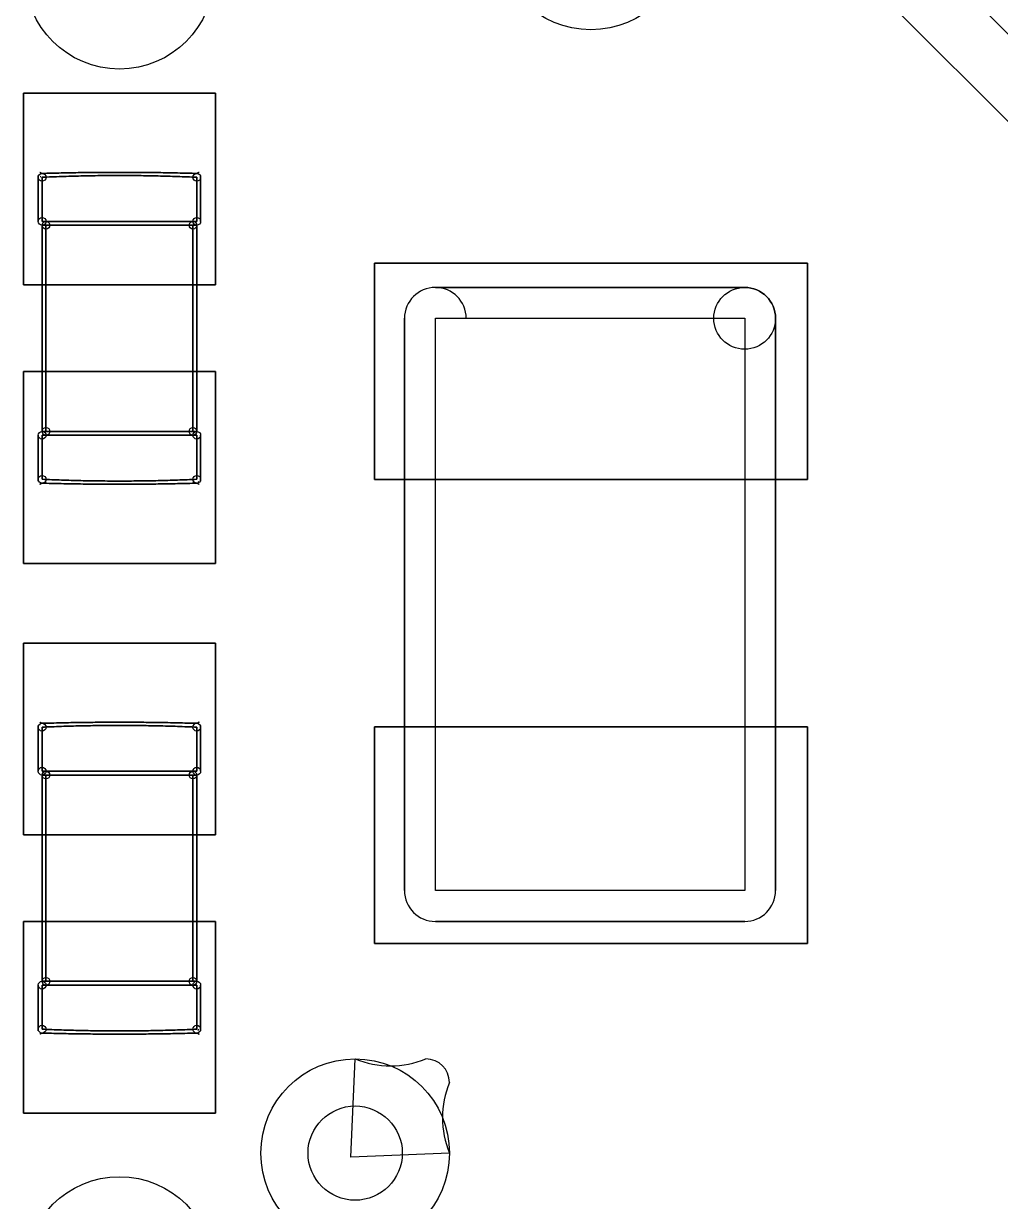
# Model space of a CAD drawing. Extents: x -14 to 27.9, y 0 to 17.8.
# Drawn here: x 10.866 to 14.024, y 7.337 to 11.145 of the extents above; entities that cross this region are included whole.
import ezdxf

# ---------------------------------------------------------------- set-up
doc = ezdxf.new("R2010")
doc.units = 0
doc.header["$MEASUREMENT"] = 0
doc.layers.add('Feature', color=7, linetype='CONTINUOUS')

msp = doc.modelspace()

# ---------------------------------------------------------------- linework, layer by layer
at = {"layer": 'Feature'}
for p, q in [((12.9954, 12.165, -1.96222), (19.0865, 6.0739, -1.96222)), ((18.8865, 5.9911, -1.96222), (12.9126, 11.965, -1.96222)), ((10.866, 10.3, 0.000305), (10.866, 10.92, 0.000305)), ((10.866, 10.92, 0.000305), (11.486, 10.92, 0.000305)), ((10.866, 10.92, 0.000305), (11.486, 10.92, 0.000305)), ((10.866, 10.92, 0.000305), (10.866, 10.92, 0.001305)), ((11.486, 10.92, 0.001305), (10.866, 10.92, 0.001305)), ((10.866, 10.3, 0.000305), (10.866, 10.92, 0.000305)), ((10.866, 10.92, 0.001305), (10.866, 10.3, 0.001305)), ((10.866, 10.92, 0.000305), (10.866, 10.92, 0.001305)), ((10.866, 10.92, 0.001305), (10.866, 10.3, 0.001305)), ((11.486, 10.92, 0.001305), (10.866, 10.92, 0.001305)), ((10.866, 10.3, 0.000305), (10.866, 10.92, 0.000305)), ((10.866, 10.92, 0.000305), (11.486, 10.92, 0.000305)), ((11.486, 10.92, 0.000305), (11.486, 10.3, 0.000305)), ((11.486, 10.92, 0.000305), (11.486, 10.92, 0.001305)), ((11.486, 10.92, 0.000305), (11.486, 10.3, 0.000305)), ((11.486, 10.92, 0.000305), (11.486, 10.92, 0.001305)), ((11.486, 10.3, 0.001305), (11.486, 10.92, 0.001305)), ((11.486, 10.3, 0.001305), (11.486, 10.92, 0.001305)), ((11.486, 10.92, 0.000305), (11.486, 10.3, 0.000305)), ((10.9135, 10.6483), (10.9135, 10.5058)), ((10.9135, 10.5058, 0.5), (10.9135, 10.6483, 0.5)), ((10.9135, 10.5058, 0.5), (10.9135, 10.6483, 0.5)), ((10.9135, 10.6483), (10.9135, 10.5058)), ((10.926, 10.5058, -0.0125), (10.926, 10.6483, -0.0125)), ((10.926, 10.6483, 0.5125), (10.926, 10.5058, 0.5125)), ((10.926, 10.6483, 0.5125), (10.926, 10.5058, 0.5125)), ((10.926, 10.5058, -0.0125), (10.926, 10.6483, -0.0125)), ((11.426, 10.6483, -0.0125), (11.426, 10.5058, -0.0125)), ((11.426, 10.5058, 0.5125), (11.426, 10.6483, 0.5125)), ((11.426, 10.5058, 0.5125), (11.426, 10.6483, 0.5125)), ((11.426, 10.6483, -0.0125), (11.426, 10.5058, -0.0125)), ((11.4385, 10.6483, 0.5), (11.4385, 10.5058, 0.5)), ((11.4385, 10.5058), (11.4385, 10.6483)), ((11.4385, 10.6483, 0.5), (11.4385, 10.5058, 0.5)), ((11.4385, 10.5058), (11.4385, 10.6483)), ((10.9135, 10.5058), (10.9135, 10.5058, 0.5)), ((10.9135, 10.5058), (10.9135, 10.5058, 0.5)), ((11.426, 10.5058, -0.0125), (10.926, 10.5058, -0.0125)), ((10.926, 10.5058, 0.5125), (11.426, 10.5058, 0.5125)), ((10.926, 10.5058, 0.5125), (11.426, 10.5058, 0.5125)), ((11.426, 10.5058, -0.0125), (10.926, 10.5058, -0.0125)), ((10.926, 10.4933, 0.4875), (10.926, 10.4933, 0.0125)), ((10.926, 10.4933, 0.4875), (10.926, 10.4933, 0.0125)), ((10.926, 10.4933, 0.0125), (10.926, 9.82667, 0.0125)), ((10.926, 9.82667, 0.4875), (10.926, 10.4933, 0.4875)), ((10.926, 10.4933, 0.0125), (10.926, 9.82667, 0.0125)), ((10.926, 9.82667, 0.4875), (10.926, 10.4933, 0.4875)), ((10.926, 10.4933, 0.5), (10.926, 10.4933)), ((10.926, 10.4933), (11.426, 10.4933)), ((11.426, 10.4933, 0.5), (10.926, 10.4933, 0.5)), ((11.426, 10.4933, 0.5), (10.926, 10.4933, 0.5)), ((10.926, 10.4933, 0.5), (10.926, 10.4933)), ((10.926, 10.4933), (11.426, 10.4933)), ((11.4135, 10.4933), (10.9385, 10.4933)), ((11.4135, 10.4933, 0.5), (10.9385, 10.4933, 0.5)), ((11.4135, 10.4933, 0.5), (10.9385, 10.4933, 0.5)), ((10.9385, 10.4933, 0.5), (10.9385, 9.82667, 0.5)), ((11.4135, 10.4933), (10.9385, 10.4933)), ((10.9385, 9.82667), (10.9385, 10.4933)), ((10.9385, 9.82667), (10.9385, 10.4933)), ((10.9385, 10.4933, 0.5), (10.9385, 9.82667, 0.5)), ((11.4135, 9.82667, 0.5), (11.4135, 10.4933, 0.5)), ((11.4135, 10.4933), (11.4135, 9.82667)), ((11.4135, 10.4933), (11.4135, 9.82667)), ((11.4135, 9.82667, 0.5), (11.4135, 10.4933, 0.5)), ((11.426, 10.4933, 0.4875), (11.426, 10.4933, 0.0125)), ((11.426, 9.82667, 0.0125), (11.426, 10.4933, 0.0125)), ((11.426, 10.4933, 0.4875), (11.426, 10.4933, 0.0125)), ((11.426, 10.4933, 0.4875), (11.426, 9.82667, 0.4875)), ((11.426, 9.82667, 0.0125), (11.426, 10.4933, 0.0125)), ((11.426, 10.4933, 0.4875), (11.426, 9.82667, 0.4875)), ((11.426, 10.4933), (11.426, 10.4933, 0.5)), ((11.426, 10.4933), (11.426, 10.4933, 0.5)), ((11.4385, 10.5058, 0.5), (11.4385, 10.5058)), ((11.4385, 10.5058, 0.5), (11.4385, 10.5058)), ((12, 9.671, 0.000305), (12, 10.371, 0.000305)), ((12, 10.371, 0.000305), (13.4, 10.371, 0.000305)), ((12, 10.371, 0.000305), (13.4, 10.371, 0.000305)), ((12, 10.371, 0.000305), (12, 10.371, 0.001305)), ((13.4, 10.371, 0.001305), (12, 10.371, 0.001305)), ((12, 9.671, 0.000305), (12, 10.371, 0.000305)), ((12, 10.371, 0.001305), (12, 9.671, 0.001305)), ((12, 10.371, 0.000305), (12, 10.371, 0.001305)), ((12, 10.371, 0.001305), (12, 9.671, 0.001305)), ((13.4, 10.371, 0.001305), (12, 10.371, 0.001305)), ((12, 9.671, 0.000305), (12, 10.371, 0.000305)), ((12, 10.371, 0.000305), (13.4, 10.371, 0.000305)), ((13.4, 10.371, 0.000305), (13.4, 9.671, 0.000305)), ((13.4, 10.371, 0.000305), (13.4, 10.371, 0.001305)), ((13.4, 10.371, 0.000305), (13.4, 9.671, 0.000305)), ((13.4, 10.371, 0.000305), (13.4, 10.371, 0.001305)), ((13.4, 9.671, 0.001305), (13.4, 10.371, 0.001305)), ((13.4, 9.671, 0.001305), (13.4, 10.371, 0.001305)), ((13.4, 10.371, 0.000305), (13.4, 9.671, 0.000305)), ((11.486, 10.3, 0.000305), (10.866, 10.3, 0.000305)), ((11.486, 10.3, 0.000305), (10.866, 10.3, 0.000305)), ((10.866, 10.3, 0.001305), (11.486, 10.3, 0.001305)), ((10.866, 10.3, 0.000305), (10.866, 10.3, 0.001305)), ((10.866, 10.3, 0.000305), (10.866, 10.3, 0.001305)), ((10.866, 10.3, 0.001305), (11.486, 10.3, 0.001305)), ((11.486, 10.3, 0.000305), (10.866, 10.3, 0.000305)), ((11.486, 10.3, 0.000305), (11.486, 10.3, 0.001305)), ((11.486, 10.3, 0.000305), (11.486, 10.3, 0.001305)), ((13.1972, 10.2922, 0.5), (12.1972, 10.2922, 0.5)), ((12.1972, 10.2922, 0.5), (12.1972, 10.2922)), ((12.1972, 10.2922), (13.1972, 10.2922)), ((13.1972, 10.2922, 0.5), (12.1972, 10.2922, 0.5)), ((12.1972, 10.2922), (13.1972, 10.2922)), ((12.1972, 10.2922, 0.5), (12.1972, 10.2922)), ((13.1972, 10.2922), (13.1972, 10.2922, 0.5)), ((13.1972, 10.2922), (13.1972, 10.2922, 0.5)), ((12.0972, 10.1922, 0), (12.0972, 10.1922, 0.5)), ((12.0972, 10.1922, 0.5), (12.0972, 8.3422, 0.5)), ((12.0972, 10.1922, 0), (12.0972, 10.1922, 0.5)), ((12.0972, 8.3422, 0), (12.0972, 10.1922, 0)), ((12.0972, 10.1922, 0.5), (12.0972, 8.3422, 0.5)), ((12.0972, 8.3422, 0), (12.0972, 10.1922, 0)), ((12.1972, 10.1922, 0.6), (13.1972, 10.1922, 0.6)), ((12.1972, 10.1922, 0.6), (13.1972, 10.1922, 0.6)), ((12.1972, 8.3422, 0.6), (12.1972, 10.1922, 0.6)), ((12.1972, 8.3422, 0.6), (12.1972, 10.1922, 0.6)), ((13.1972, 10.1922, 0.6), (13.1972, 8.3422, 0.6)), ((13.1972, 10.1922, 0.6), (13.1972, 8.3422, 0.6)), ((13.2972, 8.3422, 0.5), (13.2972, 10.1922, 0.5)), ((13.2972, 10.1922, 0.5), (13.2972, 10.1922, 0)), ((13.2972, 10.1922, 0), (13.2972, 8.3422, 0)), ((13.2972, 10.1922, 0.5), (13.2972, 10.1922, 0)), ((13.2972, 8.3422, 0.5), (13.2972, 10.1922, 0.5)), ((13.2972, 10.1922, 0), (13.2972, 8.3422, 0)), ((10.866, 9.4, 0.000305), (10.866, 10.02, 0.000305)), ((10.866, 10.02, 0.000305), (11.486, 10.02, 0.000305)), ((10.866, 10.02, 0.000305), (11.486, 10.02, 0.000305)), ((10.866, 10.02, 0.000305), (10.866, 10.02, 0.001305)), ((11.486, 10.02, 0.001305), (10.866, 10.02, 0.001305)), ((10.866, 9.4, 0.000305), (10.866, 10.02, 0.000305)), ((10.866, 10.02, 0.001305), (10.866, 9.4, 0.001305)), ((10.866, 10.02, 0.000305), (10.866, 10.02, 0.001305)), ((10.866, 10.02, 0.001305), (10.866, 9.4, 0.001305)), ((11.486, 10.02, 0.001305), (10.866, 10.02, 0.001305)), ((10.866, 9.4, 0.000305), (10.866, 10.02, 0.000305)), ((10.866, 10.02, 0.000305), (11.486, 10.02, 0.000305)), ((11.486, 10.02, 0.000305), (11.486, 9.4, 0.000305)), ((11.486, 10.02, 0.000305), (11.486, 10.02, 0.001305)), ((11.486, 10.02, 0.000305), (11.486, 9.4, 0.000305)), ((11.486, 10.02, 0.000305), (11.486, 10.02, 0.001305)), ((11.486, 9.4, 0.001305), (11.486, 10.02, 0.001305)), ((11.486, 9.4, 0.001305), (11.486, 10.02, 0.001305)), ((11.486, 10.02, 0.000305), (11.486, 9.4, 0.000305)), ((10.926, 9.82667, 0.4875), (10.926, 9.82667, 0.0125)), ((10.926, 9.82667, 0.4875), (10.926, 9.82667, 0.0125)), ((10.926, 9.82667, 0.5), (10.926, 9.82667)), ((11.426, 9.82667, 0.5), (10.926, 9.82667, 0.5)), ((10.926, 9.82667), (11.426, 9.82667)), ((11.426, 9.82667, 0.5), (10.926, 9.82667, 0.5)), ((10.926, 9.82667, 0.5), (10.926, 9.82667)), ((10.926, 9.82667), (11.426, 9.82667)), ((10.9385, 9.82667), (11.4135, 9.82667)), ((10.9385, 9.82667, 0.5), (11.4135, 9.82667, 0.5)), ((10.9385, 9.82667, 0.5), (11.4135, 9.82667, 0.5)), ((10.9385, 9.82667), (11.4135, 9.82667)), ((11.426, 9.82667, 0.4875), (11.426, 9.82667, 0.0125)), ((11.426, 9.82667, 0.4875), (11.426, 9.82667, 0.0125)), ((11.426, 9.82667), (11.426, 9.82667, 0.5)), ((11.426, 9.82667), (11.426, 9.82667, 0.5)), ((10.9135, 9.81417, 0.5), (10.9135, 9.67173, 0.5)), ((10.9135, 9.81417), (10.9135, 9.81417, 0.5)), ((10.9135, 9.67173), (10.9135, 9.81417)), ((10.9135, 9.81417, 0.5), (10.9135, 9.67173, 0.5)), ((10.9135, 9.81417), (10.9135, 9.81417, 0.5)), ((10.9135, 9.67173), (10.9135, 9.81417)), ((11.426, 9.81417, -0.0125), (10.926, 9.81417, -0.0125)), ((10.926, 9.81417, -0.0125), (10.926, 9.67173, -0.0125)), ((10.926, 9.81417, 0.5125), (11.426, 9.81417, 0.5125)), ((10.926, 9.67173, 0.5125), (10.926, 9.81417, 0.5125)), ((10.926, 9.81417, 0.5125), (11.426, 9.81417, 0.5125)), ((10.926, 9.67173, 0.5125), (10.926, 9.81417, 0.5125)), ((11.426, 9.81417, -0.0125), (10.926, 9.81417, -0.0125)), ((10.926, 9.81417, -0.0125), (10.926, 9.67173, -0.0125)), ((11.426, 9.67173, -0.0125), (11.426, 9.81417, -0.0125)), ((11.426, 9.81417, 0.5125), (11.426, 9.67173, 0.5125)), ((11.426, 9.81417, 0.5125), (11.426, 9.67173, 0.5125)), ((11.426, 9.67173, -0.0125), (11.426, 9.81417, -0.0125)), ((11.4385, 9.81417), (11.4385, 9.67173)), ((11.4385, 9.81417, 0.5), (11.4385, 9.81417)), ((11.4385, 9.67173, 0.5), (11.4385, 9.81417, 0.5)), ((11.4385, 9.81417, 0.5), (11.4385, 9.81417)), ((11.4385, 9.67173, 0.5), (11.4385, 9.81417, 0.5)), ((11.4385, 9.81417), (11.4385, 9.67173)), ((13.4, 9.671, 0.000305), (12, 9.671, 0.000305)), ((13.4, 9.671, 0.000305), (12, 9.671, 0.000305)), ((12, 9.671, 0.001305), (13.4, 9.671, 0.001305)), ((12, 9.671, 0.000305), (12, 9.671, 0.001305)), ((12, 9.671, 0.000305), (12, 9.671, 0.001305)), ((12, 9.671, 0.001305), (13.4, 9.671, 0.001305)), ((13.4, 9.671, 0.000305), (12, 9.671, 0.000305)), ((13.4, 9.671, 0.000305), (13.4, 9.671, 0.001305)), ((13.4, 9.671, 0.000305), (13.4, 9.671, 0.001305)), ((11.486, 9.4, 0.000305), (10.866, 9.4, 0.000305)), ((11.486, 9.4, 0.000305), (10.866, 9.4, 0.000305)), ((10.866, 9.4, 0.001305), (11.486, 9.4, 0.001305)), ((10.866, 9.4, 0.000305), (10.866, 9.4, 0.001305)), ((10.866, 9.4, 0.000305), (10.866, 9.4, 0.001305)), ((10.866, 9.4, 0.001305), (11.486, 9.4, 0.001305)), ((11.486, 9.4, 0.000305), (10.866, 9.4, 0.000305)), ((11.486, 9.4, 0.000305), (11.486, 9.4, 0.001305)), ((11.486, 9.4, 0.000305), (11.486, 9.4, 0.001305)), ((10.866, 9.142, 0.000305), (11.486, 9.142, 0.000305)), ((10.866, 8.522, 0.000305), (10.866, 9.142, 0.000305)), ((10.866, 8.522, 0.000305), (10.866, 9.142, 0.000305)), ((10.866, 9.142, 0.001305), (10.866, 8.522, 0.001305)), ((10.866, 9.142, 0.000305), (10.866, 9.142, 0.001305)), ((10.866, 9.142, 0.000305), (11.486, 9.142, 0.000305)), ((10.866, 9.142, 0.000305), (10.866, 9.142, 0.001305)), ((11.486, 9.142, 0.001305), (10.866, 9.142, 0.001305)), ((11.486, 9.142, 0.001305), (10.866, 9.142, 0.001305)), ((10.866, 9.142, 0.001305), (10.866, 8.522, 0.001305)), ((10.866, 8.522, 0.000305), (10.866, 9.142, 0.000305)), ((10.866, 9.142, 0.000305), (11.486, 9.142, 0.000305)), ((11.486, 9.142, 0.000305), (11.486, 8.522, 0.000305)), ((11.486, 9.142, 0.000305), (11.486, 9.142, 0.001305)), ((11.486, 9.142, 0.000305), (11.486, 8.522, 0.000305)), ((11.486, 9.142, 0.000305), (11.486, 9.142, 0.001305)), ((11.486, 8.522, 0.001305), (11.486, 9.142, 0.001305)), ((11.486, 8.522, 0.001305), (11.486, 9.142, 0.001305)), ((11.486, 9.142, 0.000305), (11.486, 8.522, 0.000305)), ((10.9135, 8.72783), (10.9135, 8.87027)), ((10.9135, 8.87027, 0.5), (10.9135, 8.72783, 0.5)), ((10.9135, 8.87027, 0.5), (10.9135, 8.72783, 0.5)), ((10.9135, 8.72783), (10.9135, 8.87027)), ((10.926, 8.87027, -0.0125), (10.926, 8.72783, -0.0125)), ((10.926, 8.72783, 0.5125), (10.926, 8.87027, 0.5125)), ((10.926, 8.72783, 0.5125), (10.926, 8.87027, 0.5125)), ((10.926, 8.87027, -0.0125), (10.926, 8.72783, -0.0125)), ((11.426, 8.72783, -0.0125), (11.426, 8.87027, -0.0125)), ((11.426, 8.87027, 0.5125), (11.426, 8.72783, 0.5125)), ((11.426, 8.87027, 0.5125), (11.426, 8.72783, 0.5125)), ((11.426, 8.72783, -0.0125), (11.426, 8.87027, -0.0125)), ((11.4385, 8.72783, 0.5), (11.4385, 8.87027, 0.5)), ((11.4385, 8.87027), (11.4385, 8.72783)), ((11.4385, 8.72783, 0.5), (11.4385, 8.87027, 0.5)), ((11.4385, 8.87027), (11.4385, 8.72783)), ((12, 8.171, 0.000305), (12, 8.871, 0.000305)), ((12, 8.871, 0.000305), (13.4, 8.871, 0.000305)), ((12, 8.871, 0.000305), (13.4, 8.871, 0.000305)), ((12, 8.871, 0.000305), (12, 8.871, 0.001305)), ((13.4, 8.871, 0.001305), (12, 8.871, 0.001305)), ((12, 8.171, 0.000305), (12, 8.871, 0.000305)), ((12, 8.871, 0.001305), (12, 8.171, 0.001305)), ((12, 8.871, 0.000305), (12, 8.871, 0.001305)), ((12, 8.871, 0.001305), (12, 8.171, 0.001305)), ((13.4, 8.871, 0.001305), (12, 8.871, 0.001305)), ((12, 8.171, 0.000305), (12, 8.871, 0.000305)), ((12, 8.871, 0.000305), (13.4, 8.871, 0.000305)), ((13.4, 8.871, 0.000305), (13.4, 8.171, 0.000305)), ((13.4, 8.871, 0.000305), (13.4, 8.871, 0.001305)), ((13.4, 8.871, 0.000305), (13.4, 8.171, 0.000305)), ((13.4, 8.871, 0.000305), (13.4, 8.871, 0.001305)), ((13.4, 8.171, 0.001305), (13.4, 8.871, 0.001305)), ((13.4, 8.171, 0.001305), (13.4, 8.871, 0.001305)), ((13.4, 8.871, 0.000305), (13.4, 8.171, 0.000305)), ((10.9135, 8.72783, 0.5), (10.9135, 8.72783)), ((10.9135, 8.72783, 0.5), (10.9135, 8.72783)), ((10.926, 8.72783, -0.0125), (11.426, 8.72783, -0.0125)), ((11.426, 8.72783, 0.5125), (10.926, 8.72783, 0.5125)), ((11.426, 8.72783, 0.5125), (10.926, 8.72783, 0.5125)), ((10.926, 8.72783, -0.0125), (11.426, 8.72783, -0.0125)), ((11.4385, 8.72783), (11.4385, 8.72783, 0.5)), ((11.4385, 8.72783), (11.4385, 8.72783, 0.5)), ((10.926, 8.71533, 0.4875), (10.926, 8.71533, 0.0125)), ((10.926, 8.71533, 0.4875), (10.926, 8.71533, 0.0125)), ((10.926, 8.71533, 0.0125), (10.926, 8.04867, 0.0125)), ((10.926, 8.04867, 0.4875), (10.926, 8.71533, 0.4875)), ((10.926, 8.71533, 0.0125), (10.926, 8.04867, 0.0125)), ((10.926, 8.04867, 0.4875), (10.926, 8.71533, 0.4875)), ((10.926, 8.71533, 0.5), (11.426, 8.71533, 0.5)), ((10.926, 8.71533), (10.926, 8.71533, 0.5)), ((11.426, 8.71533), (10.926, 8.71533)), ((10.926, 8.71533, 0.5), (11.426, 8.71533, 0.5)), ((10.926, 8.71533), (10.926, 8.71533, 0.5)), ((11.426, 8.71533), (10.926, 8.71533)), ((11.4135, 8.71533), (10.9385, 8.71533)), ((11.4135, 8.71533, 0.5), (10.9385, 8.71533, 0.5)), ((11.4135, 8.71533, 0.5), (10.9385, 8.71533, 0.5)), ((10.9385, 8.71533, 0.5), (10.9385, 8.04867, 0.5)), ((10.9385, 8.04867), (10.9385, 8.71533)), ((11.4135, 8.71533), (10.9385, 8.71533)), ((10.9385, 8.04867), (10.9385, 8.71533)), ((10.9385, 8.71533, 0.5), (10.9385, 8.04867, 0.5)), ((11.4135, 8.04867, 0.5), (11.4135, 8.71533, 0.5)), ((11.4135, 8.71533), (11.4135, 8.04867)), ((11.4135, 8.71533), (11.4135, 8.04867)), ((11.4135, 8.04867, 0.5), (11.4135, 8.71533, 0.5)), ((11.426, 8.04867, 0.0125), (11.426, 8.71533, 0.0125)), ((11.426, 8.71533, 0.4875), (11.426, 8.71533, 0.0125)), ((11.426, 8.71533, 0.4875), (11.426, 8.04867, 0.4875)), ((11.426, 8.71533, 0.4875), (11.426, 8.71533, 0.0125)), ((11.426, 8.04867, 0.0125), (11.426, 8.71533, 0.0125)), ((11.426, 8.71533, 0.4875), (11.426, 8.04867, 0.4875)), ((11.426, 8.71533, 0.5), (11.426, 8.71533)), ((11.426, 8.71533, 0.5), (11.426, 8.71533)), ((11.486, 8.522, 0.000305), (10.866, 8.522, 0.000305)), ((11.486, 8.522, 0.000305), (10.866, 8.522, 0.000305)), ((10.866, 8.522, 0.001305), (11.486, 8.522, 0.001305)), ((10.866, 8.522, 0.000305), (10.866, 8.522, 0.001305)), ((10.866, 8.522, 0.000305), (10.866, 8.522, 0.001305)), ((10.866, 8.522, 0.001305), (11.486, 8.522, 0.001305)), ((11.486, 8.522, 0.000305), (10.866, 8.522, 0.000305)), ((11.486, 8.522, 0.000305), (11.486, 8.522, 0.001305)), ((11.486, 8.522, 0.000305), (11.486, 8.522, 0.001305)), ((12.0972, 8.3422, 0.5), (12.0972, 8.3422, 0)), ((12.0972, 8.3422, 0.5), (12.0972, 8.3422, 0)), ((13.1972, 8.3422, 0.6), (12.1972, 8.3422, 0.6)), ((13.1972, 8.3422, 0.6), (12.1972, 8.3422, 0.6)), ((13.2972, 8.3422, 0), (13.2972, 8.3422, 0.5)), ((13.2972, 8.3422, 0), (13.2972, 8.3422, 0.5)), ((10.866, 8.242, 0.000305), (11.486, 8.242, 0.000305)), ((10.866, 7.622, 0.000305), (10.866, 8.242, 0.000305)), ((10.866, 7.622, 0.000305), (10.866, 8.242, 0.000305)), ((10.866, 8.242, 0.001305), (10.866, 7.622, 0.001305)), ((10.866, 8.242, 0.000305), (10.866, 8.242, 0.001305)), ((10.866, 8.242, 0.000305), (11.486, 8.242, 0.000305)), ((10.866, 8.242, 0.000305), (10.866, 8.242, 0.001305)), ((11.486, 8.242, 0.001305), (10.866, 8.242, 0.001305)), ((11.486, 8.242, 0.001305), (10.866, 8.242, 0.001305)), ((10.866, 8.242, 0.001305), (10.866, 7.622, 0.001305)), ((10.866, 7.622, 0.000305), (10.866, 8.242, 0.000305)), ((10.866, 8.242, 0.000305), (11.486, 8.242, 0.000305)), ((11.486, 8.242, 0.000305), (11.486, 7.622, 0.000305)), ((11.486, 8.242, 0.000305), (11.486, 8.242, 0.001305)), ((11.486, 8.242, 0.000305), (11.486, 7.622, 0.000305)), ((11.486, 8.242, 0.000305), (11.486, 8.242, 0.001305)), ((11.486, 7.622, 0.001305), (11.486, 8.242, 0.001305)), ((11.486, 7.622, 0.001305), (11.486, 8.242, 0.001305)), ((11.486, 8.242, 0.000305), (11.486, 7.622, 0.000305)), ((12.1972, 8.2422, 0.5), (13.1972, 8.2422, 0.5)), ((12.1972, 8.2422), (12.1972, 8.2422, 0.5)), ((13.1972, 8.2422), (12.1972, 8.2422)), ((12.1972, 8.2422, 0.5), (13.1972, 8.2422, 0.5)), ((12.1972, 8.2422), (12.1972, 8.2422, 0.5)), ((13.1972, 8.2422), (12.1972, 8.2422)), ((13.1972, 8.2422, 0.5), (13.1972, 8.2422)), ((13.1972, 8.2422, 0.5), (13.1972, 8.2422)), ((13.4, 8.171, 0.000305), (12, 8.171, 0.000305)), ((13.4, 8.171, 0.000305), (12, 8.171, 0.000305)), ((12, 8.171, 0.001305), (13.4, 8.171, 0.001305)), ((12, 8.171, 0.000305), (12, 8.171, 0.001305)), ((12, 8.171, 0.000305), (12, 8.171, 0.001305)), ((12, 8.171, 0.001305), (13.4, 8.171, 0.001305)), ((13.4, 8.171, 0.000305), (12, 8.171, 0.000305)), ((13.4, 8.171, 0.000305), (13.4, 8.171, 0.001305)), ((13.4, 8.171, 0.000305), (13.4, 8.171, 0.001305)), ((10.9135, 7.89373, 0.5), (10.9135, 8.03617, 0.5)), ((10.9135, 8.03617, 0.5), (10.9135, 8.03617)), ((10.9135, 8.03617), (10.9135, 7.89373)), ((10.9135, 8.03617, 0.5), (10.9135, 8.03617)), ((10.9135, 7.89373, 0.5), (10.9135, 8.03617, 0.5)), ((10.9135, 8.03617), (10.9135, 7.89373)), ((10.926, 8.04867, 0.4875), (10.926, 8.04867, 0.0125)), ((10.926, 8.04867, 0.4875), (10.926, 8.04867, 0.0125)), ((11.426, 8.04867), (10.926, 8.04867)), ((10.926, 8.04867), (10.926, 8.04867, 0.5)), ((10.926, 8.04867, 0.5), (11.426, 8.04867, 0.5)), ((10.926, 8.04867, 0.5), (11.426, 8.04867, 0.5)), ((10.926, 8.04867), (10.926, 8.04867, 0.5)), ((11.426, 8.04867), (10.926, 8.04867)), ((10.926, 8.03617, -0.0125), (11.426, 8.03617, -0.0125)), ((10.926, 7.89373, -0.0125), (10.926, 8.03617, -0.0125)), ((11.426, 8.03617, 0.5125), (10.926, 8.03617, 0.5125)), ((10.926, 8.03617, 0.5125), (10.926, 7.89373, 0.5125)), ((11.426, 8.03617, 0.5125), (10.926, 8.03617, 0.5125)), ((10.926, 8.03617, 0.5125), (10.926, 7.89373, 0.5125)), ((10.926, 8.03617, -0.0125), (11.426, 8.03617, -0.0125)), ((10.926, 7.89373, -0.0125), (10.926, 8.03617, -0.0125)), ((10.9385, 8.04867), (11.4135, 8.04867)), ((10.9385, 8.04867, 0.5), (11.4135, 8.04867, 0.5)), ((10.9385, 8.04867, 0.5), (11.4135, 8.04867, 0.5)), ((10.9385, 8.04867), (11.4135, 8.04867)), ((11.426, 8.04867, 0.4875), (11.426, 8.04867, 0.0125)), ((11.426, 8.04867, 0.4875), (11.426, 8.04867, 0.0125)), ((11.426, 8.04867, 0.5), (11.426, 8.04867)), ((11.426, 8.04867, 0.5), (11.426, 8.04867)), ((11.426, 8.03617, -0.0125), (11.426, 7.89373, -0.0125)), ((11.426, 7.89373, 0.5125), (11.426, 8.03617, 0.5125)), ((11.426, 7.89373, 0.5125), (11.426, 8.03617, 0.5125)), ((11.426, 8.03617, -0.0125), (11.426, 7.89373, -0.0125)), ((11.4385, 7.89373), (11.4385, 8.03617)), ((11.4385, 8.03617), (11.4385, 8.03617, 0.5)), ((11.4385, 8.03617, 0.5), (11.4385, 7.89373, 0.5)), ((11.4385, 8.03617, 0.5), (11.4385, 7.89373, 0.5)), ((11.4385, 8.03617), (11.4385, 8.03617, 0.5)), ((11.4385, 7.89373), (11.4385, 8.03617)), ((11.9245, 7.4795, 0.000305), (11.938, 7.7978, 0.000305)), ((11.486, 7.622, 0.000305), (10.866, 7.622, 0.000305)), ((11.486, 7.622, 0.000305), (10.866, 7.622, 0.000305)), ((10.866, 7.622, 0.001305), (11.486, 7.622, 0.001305)), ((10.866, 7.622, 0.000305), (10.866, 7.622, 0.001305)), ((10.866, 7.622, 0.000305), (10.866, 7.622, 0.001305)), ((10.866, 7.622, 0.001305), (11.486, 7.622, 0.001305)), ((11.486, 7.622, 0.000305), (10.866, 7.622, 0.000305)), ((11.486, 7.622, 0.000305), (11.486, 7.622, 0.001305)), ((11.486, 7.622, 0.000305), (11.486, 7.622, 0.001305)), ((12.2428, 7.493, 0.000305), (11.9245, 7.4795, 0.000305)), ((12.0904, 7.493, -1.96192), (12.0904, 7.493)), ((12.0904, 7.493, -1.96192), (12.0904, 7.493))]:
    msp.add_line(p, q, dxfattribs=at)
for centre, radius in [((12.7, 11.43), 0.3048), ((11.176, 11.303), 0.3048), ((10.926, 10.6483), 0.0125), ((10.926, 10.6483), 0.0125), ((10.926, 10.6483), 0.0125), ((10.926, 10.6483), 0.0125), ((10.926, 10.6483), 0.0125), ((10.926, 10.6483), 0.0125), ((10.926, 10.6483), 0.0125), ((10.926, 10.6483), 0.0125), ((10.926, 10.6483), 0.0125), ((10.926, 10.6483), 0.0125), ((10.926, 10.6483), 0.0125), ((10.926, 10.6483), 0.0125), ((11.426, 10.6483), 0.0125), ((11.426, 10.6483), 0.0125), ((11.426, 10.6483), 0.0125), ((11.426, 10.6483), 0.0125), ((11.426, 10.6483), 0.0125), ((11.426, 10.6483), 0.0125), ((11.426, 10.6483), 0.0125), ((11.426, 10.6483), 0.0125), ((11.426, 10.6483), 0.0125), ((11.426, 10.6483), 0.0125), ((11.426, 10.6483), 0.0125), ((11.426, 10.6483), 0.0125), ((10.926, 10.5058), 0.0125), ((10.926, 10.5058), 0.0125), ((10.926, 10.5058), 0.0125), ((10.926, 10.5058), 0.0125), ((10.926, 10.5058), 0.0125), ((10.926, 10.5058), 0.0125), ((10.926, 10.5058), 0.0125), ((10.926, 10.5058), 0.0125), ((10.926, 10.5058), 0.0125), ((10.926, 10.5058), 0.0125), ((10.926, 10.5058), 0.0125), ((10.926, 10.5058), 0.0125), ((11.426, 10.5058), 0.0125), ((11.426, 10.5058), 0.0125), ((11.426, 10.5058), 0.0125), ((11.426, 10.5058), 0.0125), ((11.426, 10.5058), 0.0125), ((11.426, 10.5058), 0.0125), ((11.426, 10.5058), 0.0125), ((11.426, 10.5058), 0.0125), ((11.426, 10.5058), 0.0125), ((11.426, 10.5058), 0.0125), ((11.426, 10.5058), 0.0125), ((11.426, 10.5058), 0.0125), ((10.9385, 10.4933), 0.0125), ((10.9385, 10.4933), 0.0125), ((10.9385, 10.4933), 0.0125), ((10.9385, 10.4933), 0.0125), ((11.4135, 10.4933), 0.0125), ((11.4135, 10.4933), 0.0125), ((11.4135, 10.4933), 0.0125), ((11.4135, 10.4933), 0.0125), ((10.926, 9.81417), 0.0125), ((10.926, 9.81417), 0.0125), ((10.926, 9.81417), 0.0125), ((10.926, 9.81417), 0.0125), ((10.926, 9.81417), 0.0125), ((10.926, 9.81417), 0.0125), ((10.926, 9.81417), 0.0125), ((10.926, 9.81417), 0.0125), ((10.926, 9.81417), 0.0125), ((10.926, 9.81417), 0.0125), ((10.926, 9.81417), 0.0125), ((10.926, 9.81417), 0.0125), ((10.9385, 9.82667), 0.0125), ((10.9385, 9.82667), 0.0125), ((10.9385, 9.82667), 0.0125), ((10.9385, 9.82667), 0.0125), ((11.4135, 9.82667), 0.0125), ((11.4135, 9.82667), 0.0125), ((11.4135, 9.82667), 0.0125), ((11.4135, 9.82667), 0.0125), ((11.426, 9.81417), 0.0125), ((11.426, 9.81417), 0.0125), ((11.426, 9.81417), 0.0125), ((11.426, 9.81417), 0.0125), ((11.426, 9.81417), 0.0125), ((11.426, 9.81417), 0.0125), ((11.426, 9.81417), 0.0125), ((11.426, 9.81417), 0.0125), ((11.426, 9.81417), 0.0125), ((11.426, 9.81417), 0.0125), ((11.426, 9.81417), 0.0125), ((11.426, 9.81417), 0.0125), ((10.926, 9.67173), 0.0125), ((10.926, 9.67173), 0.0125), ((10.926, 9.67173), 0.0125), ((10.926, 9.67173), 0.0125), ((10.926, 9.67173), 0.0125), ((10.926, 9.67173), 0.0125), ((10.926, 9.67173), 0.0125), ((10.926, 9.67173), 0.0125), ((10.926, 9.67173), 0.0125), ((10.926, 9.67173), 0.0125), ((10.926, 9.67173), 0.0125), ((10.926, 9.67173), 0.0125), ((11.426, 9.67173), 0.0125), ((11.426, 9.67173), 0.0125), ((11.426, 9.67173), 0.0125), ((11.426, 9.67173), 0.0125), ((11.426, 9.67173), 0.0125), ((11.426, 9.67173), 0.0125), ((11.426, 9.67173), 0.0125), ((11.426, 9.67173), 0.0125), ((11.426, 9.67173), 0.0125), ((11.426, 9.67173), 0.0125), ((11.426, 9.67173), 0.0125), ((11.426, 9.67173), 0.0125), ((10.926, 8.87027), 0.0125), ((10.926, 8.87027), 0.0125), ((10.926, 8.87027), 0.0125), ((10.926, 8.87027), 0.0125), ((10.926, 8.87027), 0.0125), ((10.926, 8.87027), 0.0125), ((10.926, 8.87027), 0.0125), ((10.926, 8.87027), 0.0125), ((10.926, 8.87027), 0.0125), ((10.926, 8.87027), 0.0125), ((10.926, 8.87027), 0.0125), ((10.926, 8.87027), 0.0125), ((11.426, 8.87027), 0.0125), ((11.426, 8.87027), 0.0125), ((11.426, 8.87027), 0.0125), ((11.426, 8.87027), 0.0125), ((11.426, 8.87027), 0.0125), ((11.426, 8.87027), 0.0125), ((11.426, 8.87027), 0.0125), ((11.426, 8.87027), 0.0125), ((11.426, 8.87027), 0.0125), ((11.426, 8.87027), 0.0125), ((11.426, 8.87027), 0.0125), ((11.426, 8.87027), 0.0125), ((10.926, 8.72783), 0.0125), ((10.926, 8.72783), 0.0125), ((10.926, 8.72783), 0.0125), ((10.926, 8.72783), 0.0125), ((10.926, 8.72783), 0.0125), ((10.926, 8.72783), 0.0125), ((10.926, 8.72783), 0.0125), ((10.926, 8.72783), 0.0125), ((10.926, 8.72783), 0.0125), ((10.926, 8.72783), 0.0125), ((10.926, 8.72783), 0.0125), ((10.926, 8.72783), 0.0125), ((10.9385, 8.71533), 0.0125), ((10.9385, 8.71533), 0.0125), ((10.9385, 8.71533), 0.0125), ((10.9385, 8.71533), 0.0125), ((11.4135, 8.71533), 0.0125), ((11.4135, 8.71533), 0.0125), ((11.4135, 8.71533), 0.0125), ((11.4135, 8.71533), 0.0125), ((11.426, 8.72783), 0.0125), ((11.426, 8.72783), 0.0125), ((11.426, 8.72783), 0.0125), ((11.426, 8.72783), 0.0125), ((11.426, 8.72783), 0.0125), ((11.426, 8.72783), 0.0125), ((11.426, 8.72783), 0.0125), ((11.426, 8.72783), 0.0125), ((11.426, 8.72783), 0.0125), ((11.426, 8.72783), 0.0125), ((11.426, 8.72783), 0.0125), ((11.426, 8.72783), 0.0125), ((10.926, 8.03617), 0.0125), ((10.926, 8.03617), 0.0125), ((10.926, 8.03617), 0.0125), ((10.926, 8.03617), 0.0125), ((10.926, 8.03617), 0.0125), ((10.926, 8.03617), 0.0125), ((10.926, 8.03617), 0.0125), ((10.926, 8.03617), 0.0125), ((10.926, 8.03617), 0.0125), ((10.926, 8.03617), 0.0125), ((10.926, 8.03617), 0.0125), ((10.926, 8.03617), 0.0125), ((10.9385, 8.04867), 0.0125), ((10.9385, 8.04867), 0.0125), ((10.9385, 8.04867), 0.0125), ((10.9385, 8.04867), 0.0125), ((11.4135, 8.04867), 0.0125), ((11.4135, 8.04867), 0.0125), ((11.4135, 8.04867), 0.0125), ((11.4135, 8.04867), 0.0125), ((11.426, 8.03617), 0.0125), ((11.426, 8.03617), 0.0125), ((11.426, 8.03617), 0.0125), ((11.426, 8.03617), 0.0125), ((11.426, 8.03617), 0.0125), ((11.426, 8.03617), 0.0125), ((11.426, 8.03617), 0.0125), ((11.426, 8.03617), 0.0125), ((11.426, 8.03617), 0.0125), ((11.426, 8.03617), 0.0125), ((11.426, 8.03617), 0.0125), ((11.426, 8.03617), 0.0125), ((10.926, 7.89373), 0.0125), ((10.926, 7.89373), 0.0125), ((10.926, 7.89373), 0.0125), ((10.926, 7.89373), 0.0125), ((10.926, 7.89373), 0.0125), ((10.926, 7.89373), 0.0125), ((10.926, 7.89373), 0.0125), ((10.926, 7.89373), 0.0125), ((10.926, 7.89373), 0.0125), ((10.926, 7.89373), 0.0125), ((10.926, 7.89373), 0.0125), ((10.926, 7.89373), 0.0125), ((11.426, 7.89373), 0.0125), ((11.426, 7.89373), 0.0125), ((11.426, 7.89373), 0.0125), ((11.426, 7.89373), 0.0125), ((11.426, 7.89373), 0.0125), ((11.426, 7.89373), 0.0125), ((11.426, 7.89373), 0.0125), ((11.426, 7.89373), 0.0125), ((11.426, 7.89373), 0.0125), ((11.426, 7.89373), 0.0125), ((11.426, 7.89373), 0.0125), ((11.426, 7.89373), 0.0125), ((11.938, 7.493), 0.3048), ((11.938, 7.493), 0.1524), ((11.938, 7.493), 0.1524), ((11.938, 7.493), 0.1524), ((11.938, 7.493), 0.1524), ((11.176, 7.112), 0.3048)]:
    msp.add_circle(centre, radius, dxfattribs=at)
for centre, radius, start, end in [((10.926, 10.6483), 0.00559, 135, 180), ((10.926, 10.6483), 0.00559, 135, 180), ((10.926, 10.6483), 0, 0, 180), ((10.926, 10.6483), 0, 0, 180), ((12.1972, 10.1922), 0.1, 90, 180), ((12.1972, 10.1922, 0.5), 0.1, 90, 180), ((12.1972, 10.1922, 0.5), 0.1, 90, 180), ((12.1972, 10.1922, 0.5), 0.1, 0, 180), ((12.1972, 10.1922, 0.5), 0.1, 0, 180), ((12.1972, 10.1922), 0.1, 90, 180), ((12.1972, 10.1922, 0.5), 0.1, 0, 90), ((12.1972, 10.1922, 0.5), 0.1, 0, 90), ((13.1972, 10.1922, 0.5), 0.1, 0, -3.0852e-07), ((13.1972, 10.1922, 0.5), 0.1, 0, -3.0852e-07), ((13.1972, 10.1922, 0.5), 0.1, 0, 90), ((13.1972, 10.1922, 0.5), 0.1, 0, 90), ((13.1972, 10.1922), 0.1, 0, 90), ((13.1972, 10.1922), 0.1, 0, 90), ((13.1972, 10.1922, 0.5), 0.000000000179, 0, 90), ((13.1972, 10.1922, 0.5), 0.000000000179, 0, 90), ((11.426, 9.67173, 0.5), 0.012477, -86.5381, -62.0653), ((11.426, 9.67173, 0.5), 0.012477, -86.5381, -62.0653), ((11.426, 9.67173, 0.5), 0.010206, -62.0653, -45), ((11.426, 9.67173, 0.5), 0.010206, -62.0653, -45), ((10.926, 8.87027, 0.5), 0.010206, 117.935, 135), ((10.926, 8.87027, 0.5), 0.010206, 117.935, 135), ((10.926, 8.87027, 0.5), 0.012477, 93.4619, 117.935), ((10.926, 8.87027, 0.5), 0.012477, 93.4619, 117.935), ((12.1972, 8.3422), 0.1, 180, -90), ((12.1972, 8.3422, 0.5), 0.1, 180, -90), ((12.1972, 8.3422, 0.5), 0.1, 180, -90), ((12.1972, 8.3422), 0.1, 180, -90), ((12.1972, 8.3422, 0.5), 0.000000000179, -90, 0), ((12.1972, 8.3422, 0.5), 0.000000000179, 0, 180), ((12.1972, 8.3422, 0.5), 0.000000000179, -90, 0), ((12.1972, 8.3422, 0.5), 0.000000000179, 0, 180), ((13.1972, 8.3422), 0.1, -90, 0), ((13.1972, 8.3422, 0.5), 0.1, -90, 0), ((13.1972, 8.3422, 0.5), 0.000000000179, 0, -3.0852e-07), ((13.1972, 8.3422, 0.5), 0.000000000179, 0, -3.0852e-07), ((13.1972, 8.3422, 0.5), 0.000000000179, -90, 0), ((13.1972, 8.3422, 0.5), 0.1, -90, 0), ((13.1972, 8.3422, 0.5), 0.000000000179, -90, 0), ((13.1972, 8.3422), 0.1, -90, 0), ((11.426, 7.89373), 0, 0, -1.0284e-07), ((11.426, 7.89373), 0, 0, -1.0284e-07), ((11.426, 7.89373), 0.00559, -45, 0), ((11.426, 7.89373), 0.00559, -45, 0), ((12.0523, 8.0716, 0.000305), 0.296701, -112.658, -67.3416), ((12.1666, 7.7216, 0.000305), 0.0762, 0, 90), ((12.5166, 7.6073, 0.000305), 0.296701, 157.342, -157.342)]:
    msp.add_arc(centre, radius, start, end, dxfattribs=at)
for points in [[(10.9252, 10.6607, -0.000753), (10.9117, 10.6678, 0.25), (10.9252, 10.6607, 0.500753)], [(10.9252, 10.6607, -0.000753), (10.9117, 10.6678, 0.25), (10.9252, 10.6607, 0.500753)], [(10.9252, 10.6607, 0.500753), (11.176, 10.6678, 0.514282), (11.4268, 10.6607, 0.500753)], [(11.4268, 10.6607, -0.000753), (11.176, 10.6678, -0.014282), (10.9252, 10.6607, -0.000753)], [(10.9252, 10.6607, 0.500753), (11.176, 10.6678, 0.514282), (11.4268, 10.6607, 0.500753)], [(11.4268, 10.6607, -0.000753), (11.176, 10.6678, -0.014282), (10.9252, 10.6607, -0.000753)], [(11.4268, 10.6607, 0.500753), (11.4403, 10.6678, 0.25), (11.4268, 10.6607, -0.000753)], [(11.4268, 10.6607, 0.500753), (11.4403, 10.6678, 0.25), (11.4268, 10.6607, -0.000753)], [(10.9135, 10.6483, 0.5), (10.9135, 10.6596, 0.249995), (10.9135, 10.6483)], [(10.9135, 10.6483, 0.5), (10.9135, 10.6596, 0.249995), (10.9135, 10.6483)], [(10.926, 10.6483, -0.0125), (11.176, 10.6596, -0.0125), (11.426, 10.6483, -0.0125)], [(11.426, 10.6483, 0.5125), (11.176, 10.6596, 0.5125), (10.926, 10.6483, 0.5125)], [(11.426, 10.6483, 0.5125), (11.176, 10.6596, 0.5125), (10.926, 10.6483, 0.5125)], [(10.926, 10.6483, -0.0125), (11.176, 10.6596, -0.0125), (11.426, 10.6483, -0.0125)], [(11.4385, 10.6483), (11.4385, 10.6596, 0.250005), (11.4385, 10.6483, 0.5)], [(11.4385, 10.6483), (11.4385, 10.6596, 0.250005), (11.4385, 10.6483, 0.5)], [(10.9135, 9.67173, 0.5), (10.9135, 9.6604, 0.249995), (10.9135, 9.67173)], [(10.9135, 9.67173, 0.5), (10.9135, 9.6604, 0.249995), (10.9135, 9.67173)], [(10.9252, 9.65927, -0.000753), (10.9117, 9.65219, 0.25), (10.9252, 9.65927, 0.500753)], [(10.9252, 9.65927, -0.000753), (10.9117, 9.65219, 0.25), (10.9252, 9.65927, 0.500753)], [(10.9252, 9.65927, 0.500753), (11.176, 9.65219, 0.514282), (11.4268, 9.65927, 0.500753)], [(11.4268, 9.65927, -0.000753), (11.176, 9.65219, -0.014282), (10.9252, 9.65927, -0.000753)], [(10.9252, 9.65927, 0.500753), (11.176, 9.65219, 0.514282), (11.4268, 9.65927, 0.500753)], [(11.4268, 9.65927, -0.000753), (11.176, 9.65219, -0.014282), (10.9252, 9.65927, -0.000753)], [(10.926, 9.67173, -0.0125), (11.176, 9.6604, -0.0125), (11.426, 9.67173, -0.0125)], [(11.426, 9.67173, 0.5125), (11.176, 9.6604, 0.5125), (10.926, 9.67173, 0.5125)], [(11.426, 9.67173, 0.5125), (11.176, 9.6604, 0.5125), (10.926, 9.67173, 0.5125)], [(10.926, 9.67173, -0.0125), (11.176, 9.6604, -0.0125), (11.426, 9.67173, -0.0125)], [(11.4268, 9.65927, 0.500753), (11.4403, 9.65219, 0.25), (11.4268, 9.65927, -0.000753)], [(11.4268, 9.65927, 0.500753), (11.4403, 9.65219, 0.25), (11.4268, 9.65927, -0.000753)], [(11.4385, 9.67173), (11.4385, 9.6604, 0.250005), (11.4385, 9.67173, 0.5)], [(11.4385, 9.67173), (11.4385, 9.6604, 0.250005), (11.4385, 9.67173, 0.5)], [(10.9135, 8.87027), (10.9135, 8.8816, 0.250005), (10.9135, 8.87027, 0.5)], [(10.9135, 8.87027), (10.9135, 8.8816, 0.250005), (10.9135, 8.87027, 0.5)], [(10.9252, 8.88273, 0.500753), (10.9117, 8.88981, 0.25), (10.9252, 8.88273, -0.000753)], [(10.9252, 8.88273, 0.500753), (10.9117, 8.88981, 0.25), (10.9252, 8.88273, -0.000753)], [(11.4268, 8.88273, 0.500753), (11.176, 8.88981, 0.514282), (10.9252, 8.88273, 0.500753)], [(10.9252, 8.88273, -0.000753), (11.176, 8.88981, -0.014282), (11.4268, 8.88273, -0.000753)], [(11.4268, 8.88273, 0.500753), (11.176, 8.88981, 0.514282), (10.9252, 8.88273, 0.500753)], [(10.9252, 8.88273, -0.000753), (11.176, 8.88981, -0.014282), (11.4268, 8.88273, -0.000753)], [(11.426, 8.87027, -0.0125), (11.176, 8.8816, -0.0125), (10.926, 8.87027, -0.0125)], [(10.926, 8.87027, 0.5125), (11.176, 8.8816, 0.5125), (11.426, 8.87027, 0.5125)], [(10.926, 8.87027, 0.5125), (11.176, 8.8816, 0.5125), (11.426, 8.87027, 0.5125)], [(11.426, 8.87027, -0.0125), (11.176, 8.8816, -0.0125), (10.926, 8.87027, -0.0125)], [(11.4268, 8.88273, -0.000753), (11.4403, 8.88981, 0.25), (11.4268, 8.88273, 0.500753)], [(11.4268, 8.88273, -0.000753), (11.4403, 8.88981, 0.25), (11.4268, 8.88273, 0.500753)], [(11.4385, 8.87027, 0.5), (11.4385, 8.8816, 0.249995), (11.4385, 8.87027)], [(11.4385, 8.87027, 0.5), (11.4385, 8.8816, 0.249995), (11.4385, 8.87027)], [(10.9135, 7.89373), (10.9135, 7.8824, 0.250005), (10.9135, 7.89373, 0.5)], [(10.9135, 7.89373), (10.9135, 7.8824, 0.250005), (10.9135, 7.89373, 0.5)], [(11.426, 7.89373, -0.0125), (11.176, 7.8824, -0.0125), (10.926, 7.89373, -0.0125)], [(10.926, 7.89373, 0.5125), (11.176, 7.8824, 0.5125), (11.426, 7.89373, 0.5125)], [(10.926, 7.89373, 0.5125), (11.176, 7.8824, 0.5125), (11.426, 7.89373, 0.5125)], [(11.426, 7.89373, -0.0125), (11.176, 7.8824, -0.0125), (10.926, 7.89373, -0.0125)], [(11.4385, 7.89373, 0.5), (11.4385, 7.8824, 0.249995), (11.4385, 7.89373)], [(11.4385, 7.89373, 0.5), (11.4385, 7.8824, 0.249995), (11.4385, 7.89373)], [(10.9252, 7.88127, 0.500753), (10.9117, 7.87419, 0.25), (10.9252, 7.88127, -0.000753)], [(10.9252, 7.88127, 0.500753), (10.9117, 7.87419, 0.25), (10.9252, 7.88127, -0.000753)], [(11.4268, 7.88127, 0.500753), (11.176, 7.87419, 0.514282), (10.9252, 7.88127, 0.500753)], [(10.9252, 7.88127, -0.000753), (11.176, 7.87419, -0.014282), (11.4268, 7.88127, -0.000753)], [(11.4268, 7.88127, 0.500753), (11.176, 7.87419, 0.514282), (10.9252, 7.88127, 0.500753)], [(10.9252, 7.88127, -0.000753), (11.176, 7.87419, -0.014282), (11.4268, 7.88127, -0.000753)], [(11.4268, 7.88127, -0.000753), (11.4403, 7.87419, 0.25), (11.4268, 7.88127, 0.500753)], [(11.4268, 7.88127, -0.000753), (11.4403, 7.87419, 0.25), (11.4268, 7.88127, 0.500753)]]:
    msp.add_open_spline(points, degree=2, dxfattribs=at)

doc.saveas('drawing.dxf')
